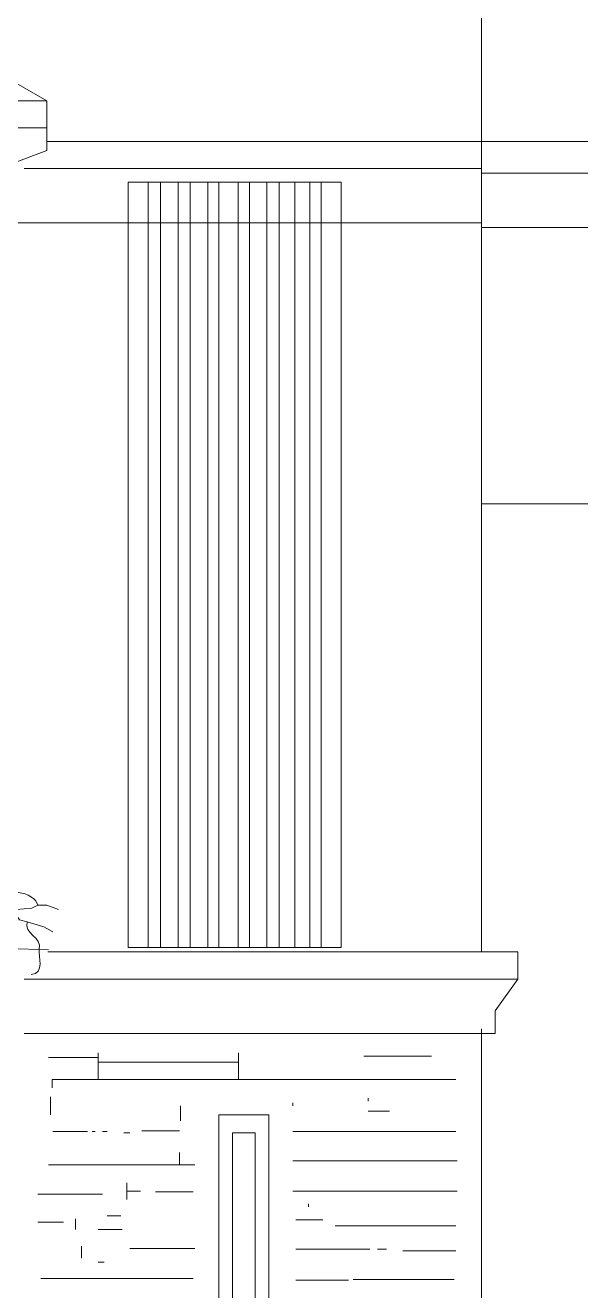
# Model space of a CAD drawing. Header units: millimetres. Extents: x 0 to 19989, y 0 to 8213.
# Drawn here: x 6790 to 8178, y 2943 to 6105 of the extents above; entities that cross this region are included whole.
import ezdxf

# ---------------------------------------------------------------- set-up
doc = ezdxf.new("R2010")
doc.units = ezdxf.units.MM
for name, color, linetype, lineweight in [('ARCH', 7, 'Continuous', 13), ('LOUVERS', 7, 'Continuous', 13), ('MASONRY', 7, 'Continuous', 13), ('PLANTS', 94, 'Continuous', 13)]:
    doc.layers.add(name, color=color, linetype=linetype, lineweight=lineweight)

msp = doc.modelspace()

# ---------------------------------------------------------------- linework, layer by layer
at = {"layer": 'ARCH', "color": 7, "lineweight": 13}
for p, q in [((7929.9, 6199.1), (7929.9, 5814.5)), ((6606.3, 6052), (6843.9, 5916.3)), ((4004.5, 5916.3), (6843.9, 5916.3)), ((6843.9, 5916.3), (6843.9, 5848.4)), ((6843.9, 5848.4), (4004.5, 5848.4)), ((6843.9, 5814.5), (6843.9, 5848.4)), ((6753.4, 5757.9), (6843.9, 5791.9)), ((6843.9, 5814.5), (7929.9, 5814.5)), ((6843.9, 5791.9), (6843.9, 5814.5)), ((7929.9, 5814.5), (7929.9, 5746.6)), ((7929.9, 5814.5), (9547.5, 5814.5)), ((6787.3, 5746.6), (7929.9, 5746.6)), ((7929.9, 5746.6), (7929.9, 5735.3)), ((7929.9, 5735.3), (7929.9, 5610.9)), ((7929.9, 5735.3), (9547.5, 5735.3)), ((6708.1, 5610.9), (7047.5, 5610.9)), ((7047.5, 5610.9), (7096.8, 5610.9)), ((7096.8, 5610.9), (7127.9, 5610.9)), ((7127.9, 5610.9), (7172.2, 5610.9)), ((7172.2, 5610.9), (7202.1, 5610.9)), ((7202.1, 5610.9), (7246.1, 5610.9)), ((7246.1, 5610.9), (7273.8, 5610.9)), ((7273.8, 5610.9), (7322.4, 5610.9)), ((7322.4, 5610.9), (7349.9, 5610.9)), ((7349.9, 5610.9), (7393.7, 5610.9)), ((7393.7, 5610.9), (7424.5, 5610.9)), ((7424.5, 5610.9), (7463.6, 5610.9)), ((7463.6, 5610.9), (7501.4, 5610.9)), ((7501.4, 5610.9), (7529.7, 5610.9)), ((7529.7, 5610.9), (7579.2, 5610.9)), ((7579.2, 5610.9), (7929.9, 5610.9)), ((7929.9, 5610.9), (7929.9, 5599.5)), ((7929.9, 5599.5), (7929.9, 4909.5)), ((7929.9, 5599.5), (9547.5, 5599.5)), ((7929.9, 4909.5), (7929.9, 3789.6)), ((7929.9, 4909.5), (8212.7, 4909.5)), ((6846.7, 3789.6), (7929.9, 3789.6)), ((7929.9, 3789.6), (8020.4, 3789.6)), ((8020.4, 3789.6), (8020.4, 3721.7)), ((8020.4, 3721.7), (6787.3, 3721.7)), ((7963.8, 3642.5), (8020.4, 3721.7)), ((7963.8, 3586), (7963.8, 3642.5)), ((6787.3, 3586), (7929.9, 3586)), ((7929.9, 3597.3), (7929.9, 3586)), ((7929.9, 3586), (7929.9, 2816.7)), ((7929.9, 3586), (7963.8, 3586)), ((7273.8, 3382.4), (7398.2, 3382.4)), ((7273.8, 2533.9), (7273.8, 3382.4)), ((7398.2, 3382.4), (7398.2, 2533.9)), ((7307.7, 3337.1), (7364.3, 3337.1)), ((7307.7, 2590.5), (7307.7, 3337.1)), ((7364.3, 3337.1), (7364.3, 2590.5))]:
    msp.add_line(p, q, dxfattribs=at)
at = {"layer": 'LOUVERS', "color": 7, "lineweight": 13}
for p, q in [((7047.5, 5712.7), (7096.8, 5712.7)), ((7047.5, 5610.9), (7047.5, 5712.7)), ((7096.8, 5712.7), (7127.9, 5712.7)), ((7096.8, 5712.7), (7096.8, 5610.9)), ((7127.9, 5712.7), (7172.2, 5712.7)), ((7127.9, 5712.7), (7127.9, 5610.9)), ((7172.2, 5712.7), (7202.1, 5712.7)), ((7172.2, 5712.7), (7172.2, 5610.9)), ((7202.1, 5712.7), (7246.1, 5712.7)), ((7202.1, 5712.7), (7202.1, 5610.9)), ((7246.1, 5712.7), (7273.8, 5712.7)), ((7246.1, 5712.7), (7246.1, 5610.9)), ((7273.8, 5712.7), (7322.4, 5712.7)), ((7273.8, 5712.7), (7273.8, 5610.9)), ((7322.4, 5712.7), (7349.9, 5712.7)), ((7322.4, 5712.7), (7322.4, 5610.9)), ((7349.9, 5712.7), (7393.7, 5712.7)), ((7349.9, 5712.7), (7349.9, 5610.9)), ((7393.7, 5712.7), (7424.5, 5712.7)), ((7393.7, 5712.7), (7393.7, 5610.9)), ((7424.5, 5712.7), (7463.6, 5712.7)), ((7424.5, 5712.7), (7424.5, 5610.9)), ((7463.6, 5712.7), (7501.4, 5712.7)), ((7463.6, 5712.7), (7463.6, 5610.9)), ((7501.4, 5712.7), (7529.7, 5712.7)), ((7501.4, 5712.7), (7501.4, 5610.9)), ((7529.7, 5712.7), (7579.2, 5712.7)), ((7529.7, 5712.7), (7529.7, 5610.9)), ((7579.2, 5712.7), (7579.2, 5610.9)), ((7047.5, 3800.9), (7047.5, 5610.9)), ((7096.8, 5610.9), (7096.8, 3800.9)), ((7127.9, 5610.9), (7127.9, 3800.9)), ((7172.2, 5610.9), (7172.2, 3800.9)), ((7202.1, 5610.9), (7202.1, 3800.9)), ((7246.1, 5610.9), (7246.1, 3800.9)), ((7273.8, 5610.9), (7273.8, 3800.9)), ((7322.4, 5610.9), (7322.4, 3800.9)), ((7349.9, 5610.9), (7349.9, 3800.9)), ((7393.7, 5610.9), (7393.7, 3800.9)), ((7424.5, 5610.9), (7424.5, 3800.9)), ((7463.6, 5610.9), (7463.6, 3800.9)), ((7501.4, 5610.9), (7501.4, 3800.9)), ((7529.7, 5610.9), (7529.7, 3800.9)), ((7579.2, 5610.9), (7579.2, 3800.9)), ((7096.8, 3800.9), (7047.5, 3800.9)), ((7127.9, 3800.9), (7096.8, 3800.9)), ((7172.2, 3800.9), (7127.9, 3800.9)), ((7202.1, 3800.9), (7172.2, 3800.9)), ((7246.1, 3800.9), (7202.1, 3800.9)), ((7273.8, 3800.9), (7246.1, 3800.9)), ((7322.4, 3800.9), (7273.8, 3800.9)), ((7349.9, 3800.9), (7322.4, 3800.9)), ((7393.7, 3800.9), (7349.9, 3800.9)), ((7424.5, 3800.9), (7393.7, 3800.9)), ((7463.6, 3800.9), (7424.5, 3800.9)), ((7501.4, 3800.9), (7463.6, 3800.9)), ((7529.7, 3800.9), (7501.4, 3800.9)), ((7579.2, 3800.9), (7529.7, 3800.9))]:
    msp.add_line(p, q, dxfattribs=at)
at = {"layer": 'MASONRY', "color": 7, "lineweight": 13}
for p, q in [((6847.7, 3525.6), (6972.1, 3525.6)), ((6972.1, 3537), (6972.1, 3525.6)), ((6972.1, 3525.6), (6972.1, 3514.3)), ((7322.8, 3514.3), (6972.1, 3514.3)), ((6972.1, 3471), (6972.1, 3514.3)), ((7322.8, 3537), (7322.8, 3514.3)), ((7322.8, 3471), (7322.8, 3514.3)), ((7805.4, 3529.4), (7635.7, 3529.4)), ((6857.1, 3450.2), (6857.1, 3471)), ((6857.1, 3471), (6972.1, 3471)), ((6972.1, 3471), (7322.8, 3471)), ((7322.8, 3471), (7865.8, 3471)), ((6853.3, 3427.6), (6853.3, 3382.4)), ((7647.1, 3416.3), (7647.1, 3423.8)), ((7177.6, 3367.3), (7177.6, 3405)), ((7458.5, 3412.5), (7458.5, 3405)), ((7647.1, 3391.8), (7699.9, 3391.8)), ((6870.3, 3341), (6859, 3341)), ((6945.7, 3341), (6870.3, 3341)), ((6964.6, 3340.9), (6957, 3340.9)), ((6994.7, 3340.9), (6983.4, 3340.9)), ((7051.3, 3337.1), (7036.2, 3337.1)), ((7175.7, 3342.8), (7081.4, 3342.8)), ((7865.8, 3340.9), (7458.5, 3340.9)), ((7175.7, 3257.9), (6847.7, 3257.9)), ((7175.7, 3288.1), (7175.7, 3257.9)), ((7175.7, 3257.9), (7213.4, 3257.9)), ((7869.5, 3267.3), (7458.5, 3267.3)), ((7043.7, 3212.7), (7043.7, 3191.9)), ((6983.4, 3184.4), (6821.3, 3184.4)), ((7043.7, 3171.2), (7043.7, 3191.9)), ((7077.7, 3191.9), (7043.7, 3191.9)), ((7209.7, 3190), (7115.4, 3190)), ((7458.5, 3191.9), (7869.5, 3191.9)), ((7498.1, 3152.3), (7498.1, 3159.9)), ((6821.3, 3114.6), (6885.4, 3114.6)), ((6915.5, 3122.2), (6915.5, 3095.8)), ((6994.7, 3129.7), (7028.7, 3129.7)), ((7466.1, 3120.3), (7533.9, 3120.3)), ((7865.8, 3105.2), (7564.1, 3105.2)), ((7032.4, 3095.8), (6972.1, 3095.8)), ((6930.6, 3054.3), (6930.6, 3024.1)), ((7051.3, 3048.6), (7213.4, 3048.6)), ((7466.1, 3046.8), (7650.8, 3046.8)), ((7669.7, 3046.8), (7692.3, 3046.8)), ((7865.8, 3043), (7733.8, 3043)), ((6987.2, 3014.7), (6972.1, 3014.7)), ((7209.7, 2973.2), (6828.8, 2973.2)), ((7466.1, 2969.5), (7598, 2969.5)), ((7862, 2971.3), (7609.4, 2971.3))]:
    msp.add_line(p, q, dxfattribs=at)
at = {"layer": 'PLANTS', "color": 94, "lineweight": 13}
for points in [[(6768.5, 3895.2), (6806.2, 3899.1), (6821.3, 3906.5)], [(6873.2, 3895.5), (6843.9, 3906.3), (6821.3, 3906.5)], [(6768.5, 3880.1), (6776, 3869.8), (6794.9, 3865)], [(6859.3, 3839.9), (6836.3, 3852.6), (6794.9, 3865)], [(6749.6, 3804.7), (6772.2, 3797.3), (6825, 3795.2)], [(6847.9, 3794.4), (6825, 3795.2)]]:
    msp.add_lwpolyline(points, dxfattribs=at)
for points in [[(6821.3, 3906.5), (6814.2, 3939), (6729.8, 3957.1), (6734.5, 3910.3)], [(6794.9, 3865), (6784.7, 3833.5), (6833.3, 3828.3), (6825, 3795.2)], [(6805.1, 3733), (6838.6, 3735.5), (6823.2, 3778.9), (6825, 3795.2)]]:
    msp.add_open_spline(points, degree=3, dxfattribs=at)

doc.saveas('drawing.dxf')
